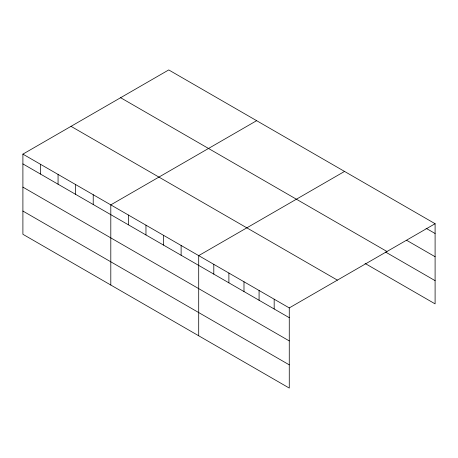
<?xml version="1.0" encoding="UTF-8"?>
<svg xmlns="http://www.w3.org/2000/svg" width="458" height="458" viewBox="0 0 458 458"><rect width="100%" height="100%" fill="white"/><g stroke="black" fill="none" stroke-linecap="round" stroke-linejoin="round"><path stroke-width="0.69" d="M22.9 154.128L289.267 307.913L289.267 388.069L22.9 234.284L22.9 154.128L168.733 69.931L435.1 223.716L435.1 303.872L365.06 263.436M256.635 120.683L110.802 204.875L110.802 285.031M344.536 171.429L198.703 255.627L198.703 335.783M289.267 307.913L435.1 223.716M426.043 228.273L435.1 233.5M406.721 240.341L435.1 256.726M120.609 97.714L386.976 251.505M385.59 252.066L435.1 280.651M71.024 126.339L337.391 280.13M22.9 163.912L289.267 317.697M22.9 187.133L289.267 340.918M22.9 211.058L289.267 364.849M274.176 299.2L274.176 308.984M259.079 290.486L259.079 300.271M243.988 281.767L243.988 291.551M228.891 273.054L228.891 282.838M213.8 264.34L213.8 274.124M181.122 245.477L181.122 255.261M163.54 235.326L163.54 245.11M145.965 225.176L145.965 234.96M128.383 215.025L128.383 224.809M93.22 194.724L93.22 204.508M75.639 184.574L75.639 194.358M58.063 174.424L58.063 184.208M40.481 164.279L40.481 174.063"/></g></svg>
